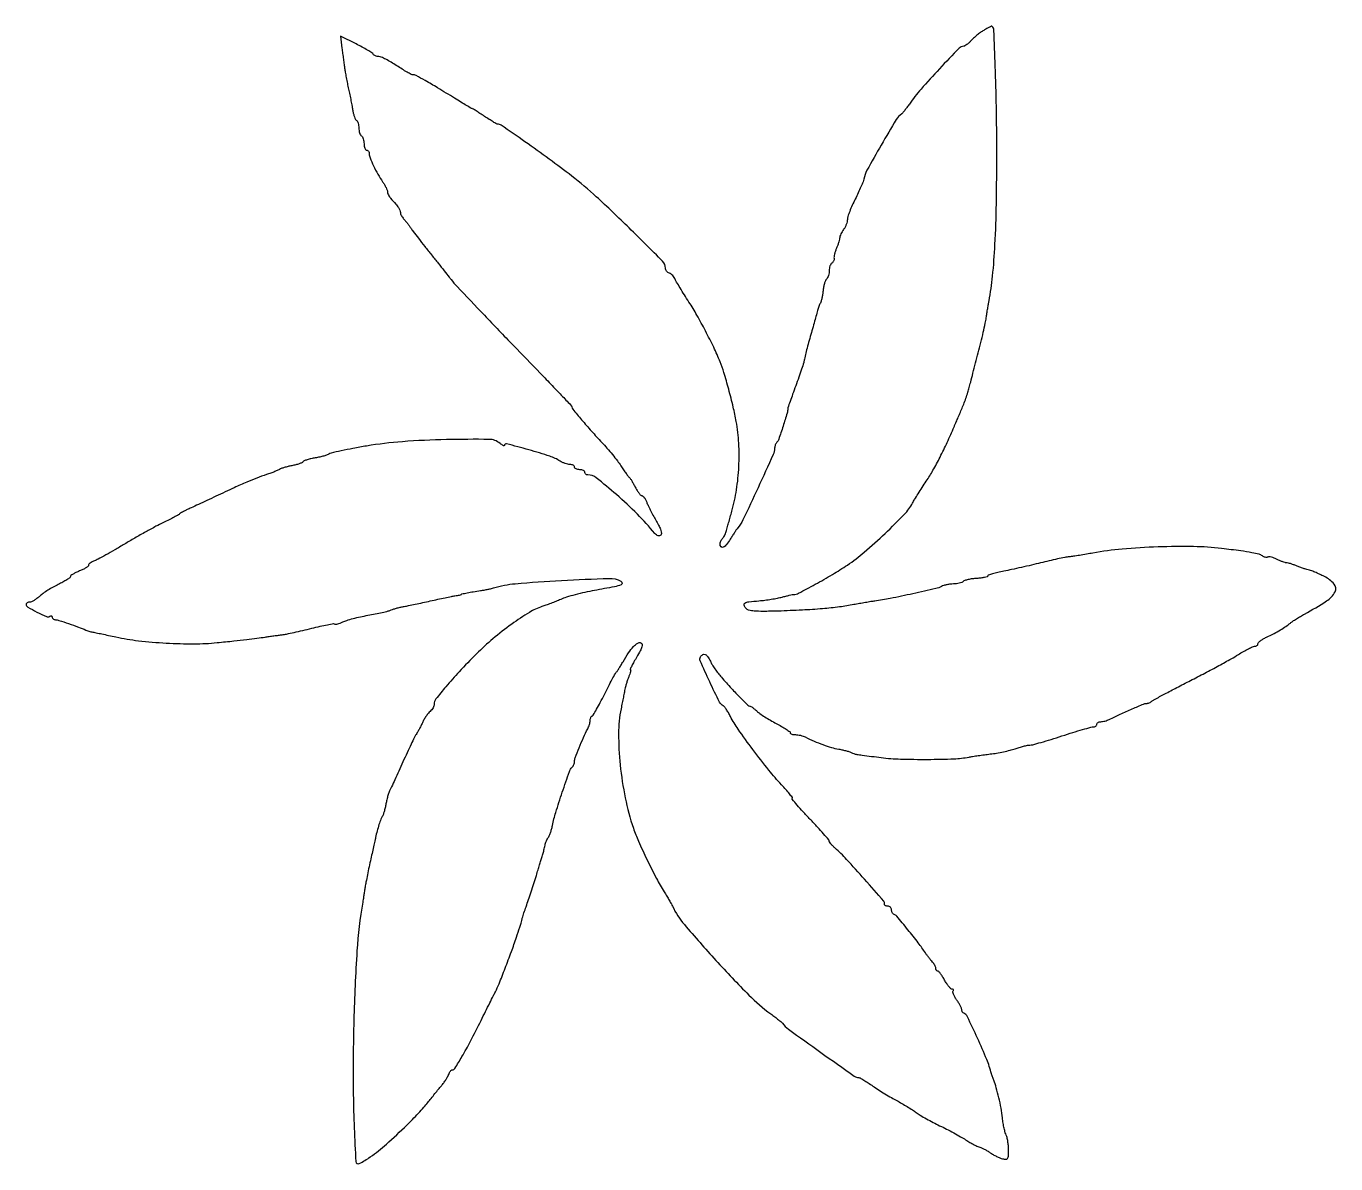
# Model space of a CAD drawing. Extents: x 0 to 504, y 1 to 439.
import ezdxf

# ---------------------------------------------------------------- set-up
doc = ezdxf.new("R2010")
doc.units = 0

msp = doc.modelspace()

# ---------------------------------------------------------------- linework, layer by layer
msp.add_lwpolyline([(368.453689, 437.106156, 0.019604), (367.183649, 436.253245, 0.013407), (365.808056, 435.191364, 0.013531), (364.535564, 434.094804, 0.026466), (363.595012, 433.143178, -0.022402), (362.797165, 432.322714, -0.026997), (361.975215, 431.629559, -0.027316), (361.235298, 431.132001, -0.135158), (360.755899, 431, 0.203667), (358.978707, 430.24476, 0.003368), (351.411655, 422.28931, 0.009203), (344.325187, 414.453754, 0.026827), (339.836089, 408.70761, -0.006885), (338.926501, 407.442426, -0.008589), (338.045732, 406.294042, -0.00717), (337.279027, 405.357069, -0.063301), (336.886409, 404.995512, 0.103464), (334.790914, 402.731666, 0.004105), (329.041072, 392.971892, 0.004765), (323.531869, 383.229432, 0.083236), (322.326141, 379.810393, -0.051987), (322.047088, 378.828229, -0.007245), (321.231885, 376.873967, -0.008224), (320.191695, 374.582539, -0.006894), (319.015491, 372.186688, 0.012016), (317.861004, 369.772882, 0.01404), (316.885801, 367.427277, 0.013048), (316.173019, 365.411274, 0.078599), (316, 364.317425, -0.059401), (315.894944, 363.43625, -0.031195), (315.568717, 362.380507, -0.030534), (315.093932, 361.326167, -0.040871), (314.531803, 360.44113, 0.025297), (313.967526, 359.610952, 0.024755), (313.485547, 358.722142, 0.025546), (313.142185, 357.901588, 0.079767), (313.031803, 357.3151, -0.053074), (312.946948, 356.680287, -0.012683), (312.668484, 355.651328, -0.012894), (312.286153, 354.479773, -0.012436), (311.839631, 353.3151, 0.018384), (311.409207, 352.151182, 0.019533), (311.075019, 350.981899, 0.019552), (310.867207, 349.957902, 0.079897), (310.866151, 349.325407, -0.084266), (310.861015, 348.828981, -0.064104), (310.696601, 348.309489, -0.063865), (310.405042, 347.846612, -0.082074), (310.02652, 347.51639, 0.121181), (309.632341, 347.114761, 0.048025), (309.30154, 346.410039, 0.04387), (309.075929, 345.545306, 0.041907), (309, 344.640983, -0.040725), (308.923818, 343.707219, -0.035711), (308.696613, 342.754902, -0.037406), (308.363684, 341.922252, -0.082751), (307.967194, 341.367194, 0.098283), (307.547772, 340.740046, 0.026363), (307.145059, 339.604525, 0.025652), (306.815573, 338.239251, 0.02401), (306.618761, 336.816942, -0.01538), (306.44589, 335.386276, -0.016282), (306.187797, 333.996111, -0.016095), (305.888862, 332.817102, -0.068374), (305.594873, 332.153507, 0.032693), (305.295655, 331.590107, 0.015443), (304.981041, 330.828986, 0.015231), (304.699626, 330.009064, 0.020774), (304.499812, 329.253759, -0.01189), (304.23626, 328.180783, -0.001405), (303.587197, 325.812042, -0.00168), (302.798039, 323.000195, -0.001376), (301.936206, 320, 0.003291), (301.08172, 316.98186, 0.003888), (300.314519, 314.115625, 0.003405), (299.70238, 311.687425, 0.024403), (299.47236, 310.5, -0.038879), (299.201673, 309.29102, -0.004583), (298.367674, 306.661664, -0.005464), (297.311553, 303.550373, -0.004451), (296.114803, 300.241836, 0.00188), (294.938224, 297.040618, 0.0029), (293.947312, 294.262831, 0.000938), (293.10855, 291.853283, 0.085292), (293.047901, 291.484348, -0.074779), (292.793748, 289.707104, -0.004939), (291.25528, 284.754712, -0.003874), (289.597784, 279.733327, -0.106861), (288.889287, 278.55, 0.055929), (288.548718, 278.09321, 0.037099), (288.261228, 277.505217, 0.037198), (288.064834, 276.884061, 0.058032), (288, 276.327335, -0.106647), (287.455921, 273.805514, -0.001869), (281.619904, 261.037307, -0.002668), (275.824538, 248.656422, -0.0681), (273.793003, 245.54968, 0.02699), (273.321698, 244.943841, 0.005959), (272.583424, 243.853656, 0.006179), (271.759645, 242.571227, 0.005913), (270.955402, 241.25, -0.03474), (269.535962, 239.194789, -0.110165), (268.241517, 238.153418, -0.32795), (267.398901, 238.303066, -0.19264), (267, 239.3, -0.064713), (267.074401, 239.872445, -0.039123), (267.300626, 240.518751, -0.038593), (267.63161, 241.136222, -0.054101), (268.023409, 241.623409, 0.053978), (268.449067, 242.152431, 0.025726), (268.882282, 242.912128, 0.025149), (269.257732, 243.76077, 0.032574), (269.510103, 244.573409, -0.006375), (269.783882, 245.651291, -0.001303), (270.297224, 247.549689, -0.001372), (270.905694, 249.75304, -0.001288), (271.539092, 252, 0.031372), (273.331944, 260.225221, 0.025561), (274.239021, 269.195376, 0.025602), (274.2253, 278.192978, 0.031846), (273.254066, 286.5, 0.013619), (272.073093, 292.115185, 0.007394), (270.332693, 298.950467, 0.007034), (268.484927, 305.420632, 0.02472), (267.034217, 309.5, 0.013364), (264.544346, 315.108168, 0.008964), (261.414221, 321.386657, 0.009007), (258.09906, 327.477778, 0.014737), (255.048091, 332.5, -0.003864), (253.256197, 335.310092, -0.004735), (251.627205, 337.964324, -0.00397), (250.297928, 340.217261, -0.033609), (249.77801, 341.272166, 0.053318), (249.386502, 341.993505, 0.039838), (248.814793, 342.69555, 0.040694), (248.160949, 343.276449, 0.069773), (247.524025, 343.629155, -0.068959), (246.941373, 343.950573, -0.062996), (246.447682, 344.427027, -0.066743), (246.113434, 344.979551, -0.103053), (246, 345.524076, 0.198092), (244.885928, 348.225737, 0.002725), (232.014293, 361.038481, 0.008211), (219.389888, 373.06708, 0.02235), (209.949867, 381.020272, 0.006043), (201.296042, 387.508517, 0.005026), (191.942719, 394.202981, 0.001309), (182.800751, 400.572586, 0.152649), (181.433385, 401, -0.12849), (181.01579, 401.109115, -0.005388), (179.673264, 401.88125, -0.008997), (178.094714, 402.8506, -0.006244), (176.344893, 404, 0.003404), (174.615947, 405.149795, 0.005239), (173.102846, 406.11875, 0.001932), (171.792892, 406.931365, 0.138724), (171.550273, 407, -0.133235), (171.299402, 407.068058, -0.000994), (169.438034, 408.163191, -0.003631), (167.309822, 409.441961, -0.00231), (164.850405, 410.959799, 0.003079), (158.308412, 414.98332, 0.008116), (153.558146, 417.760256, 0.006446), (150.010992, 419.697547, 0.122353), (148.793515, 420, -0.121106), (148.193961, 420.147381, -0.007487), (146.570407, 421.028125, -0.010751), (144.655367, 422.159264, -0.007741), (142.565962, 423.5, 0.01275), (140.430701, 424.840159, 0.015811), (138.375603, 425.971875, 0.01418), (136.613239, 426.808879, 0.104133), (135.705512, 427, -0.0529), (135.055656, 427.068948, -0.048716), (134.415563, 427.273112, -0.052053), (133.878732, 427.573483, -0.101113), (133.543421, 427.929744, 0.112431), (133.051984, 428.429009, 0.007812), (131.364025, 429.472642, 0.010786), (129.285671, 430.653146, 0.007894), (126.931106, 431.876563), (120.893404, 434.893638), (121.51136, 430.196819, 0.000173), (121.777572, 428.178868, 0.000137), (122.066595, 425.998441, 0.000139), (122.335781, 423.976244, 0.000347), (122.533753, 422.5, 0.0096), (122.764458, 421.005918, 0.003561), (123.144368, 418.9125, 0.003527), (123.591287, 416.634172, 0.00425), (124.04451, 414.5, -0.003015), (124.507288, 412.347007, -0.002379), (124.983026, 410.01134, -0.002405), (125.404108, 407.837886, -0.00596), (125.685903, 406.240732, 0.021995), (125.956016, 404.952621, 0.026809), (126.325093, 403.777385, 0.026997), (126.732844, 402.844027, 0.138721), (127.110488, 402.431715, -0.138556), (127.452955, 402.058052, -0.043007), (127.738706, 401.343752, -0.039279), (127.934417, 400.452098, -0.034401), (128, 399.5, 0.038534), (128.073871, 398.542916, 0.041947), (128.29375, 397.636189, 0.04604), (128.615613, 396.903211, 0.128561), (129, 396.5, -0.130646), (129.384508, 396.093337, -0.045439), (129.70625, 395.346475, -0.041396), (129.926158, 394.42066, -0.037634), (130, 393.440983, 0.039081), (130.07317, 392.50628, 0.058208), (130.29375, 391.717039, 0.076538), (130.617207, 391.179376, 0.222681), (131, 391, -0.133622), (131.381344, 390.896236, -0.100491), (131.70625, 390.604506, -0.087428), (131.924869, 390.16812, -0.072631), (132, 389.653638, 0.095786), (132.321297, 387.991866, 0.015826), (133.639465, 384.988876, 0.017997), (135.338711, 381.735015, 0.022348), (137.158063, 378.84563, -0.018696), (137.863141, 377.743793, -0.020682), (138.458931, 376.628157, -0.020575), (138.885527, 375.641255, -0.091973), (139, 375.024201, 0.079722), (139.08762, 374.478155, 0.033981), (139.367188, 373.790518, 0.03253), (139.771617, 373.08273, 0.036735), (140.25, 372.463275, -0.006344), (142.179276, 370.256245, -0.026658), (143.247856, 368.857456, -0.04574), (143.818053, 367.832403, -0.104432), (144, 366.970778, 0.083824), (144.087696, 366.45136, 0.035596), (144.367187, 365.800623, 0.033946), (144.771641, 365.133034, 0.037745), (145.25, 364.551101, -0.017878), (145.834376, 363.895109, -0.007549), (146.573438, 362.975308, -0.007458), (147.334233, 361.967978, -0.009659), (148, 361.020717, 0.013674), (148.935959, 359.711493, 0.001897), (150.96201, 357.056246, 0.002171), (153.387213, 353.930945, 0.001839), (155.977054, 350.648188, -0.000016), (158.532488, 347.433216, -0.000022), (160.851964, 344.514649, -0.000015), (162.797467, 342.066278, -0.000224), (163.477054, 341.210192, 0.021885), (165.787872, 338.544892, 0.000607), (176.308967, 327.458858, 0.001398), (187.460048, 315.802988, 0.001814), (197.75, 305.184641, -0.001732), (202.446422, 300.339927, -0.002807), (206.401563, 296.185078, -0.000454), (209.873836, 292.489504, -0.190596), (210, 292.170554, 0.174007), (210.294609, 291.349642, 0.002432), (213.718086, 287.235241, 0.007069), (217.519587, 282.839178, 0.006825), (221.487891, 278.5, -0.00995), (223.480986, 276.293096, -0.007512), (225.584494, 273.79375, -0.007602), (227.490486, 271.384916, -0.017403), (228.834373, 269.5, 0.004644), (229.893385, 267.931477, 0.006194), (230.885826, 266.528125, 0.004461), (231.74019, 265.37304, 0.061635), (232.101108, 265, -0.077775), (232.428632, 264.638959, -0.008565), (233.028017, 263.692188, -0.01029), (233.703149, 262.531109, -0.008152), (234.386148, 261.25, 0.01992), (235.08788, 260.005219, 0.027643), (235.819674, 258.954687, 0.026881), (236.492019, 258.184163, 0.202603), (236.927855, 258, -0.203376), (237.334125, 257.827619, -0.03823), (237.860513, 257.192188, -0.035391), (238.399088, 256.303089, -0.025893), (238.872038, 255.25, 0.018963), (239.458504, 253.894203, 0.00691), (240.387615, 252.01892, 0.00684), (241.461328, 249.993748, 0.008118), (242.532142, 248.112279, -0.018917), (243.564966, 246.202792, -0.039629), (244.188952, 244.634963, -0.053023), (244.421969, 243.446513, -0.221799), (244.179259, 242.779259, -0.138148), (243.689197, 242.504598, -0.134574), (243.122439, 242.52232, -0.097873), (242.502974, 242.855864, -0.048068), (241.866979, 243.491491, 0.023554), (235.178694, 250.864744, 0.017389), (227.132274, 258.393866, 0.011611), (219.382534, 264.844952, 0.169337), (216.069825, 266, -0.092354), (215.661427, 266.076083, -0.096121), (215.314261, 266.29375, -0.09935), (215.081925, 266.618457, -0.106151), (215, 267, 0.191087), (214.848523, 267.381882, 0.088204), (214.4125, 267.70625, 0.068025), (213.765418, 267.926307, 0.048028), (213, 268, -0.048028), (212.234582, 268.073693, -0.068025), (211.5875, 268.29375, -0.088204), (211.151477, 268.618118, -0.191087), (211, 269, 0.172913), (210.863978, 269.381565, 0.093637), (210.477861, 269.70625, 0.073999), (209.902499, 269.92593, 0.054303), (209.222506, 270, -0.055216), (208.400297, 270.091075, -0.027277), (207.387728, 270.376966, -0.026683), (206.357966, 270.791936, -0.035106), (205.472506, 271.283287, 0.065407), (201.534596, 273.166897, 0.010704), (193.427962, 275.622481, 0.004678), (184.83941, 277.93818, 0.490726), (184, 277.288868, -0.476097), (183.875794, 277.187992, -0.0658), (183.514272, 277.315057, -0.037824), (182.981478, 277.638067, -0.018039), (182.346456, 278.127555, 0.172882), (178.148252, 279.661876, 0.007007), (161.73667, 279.563361, 0.013252), (144.793297, 278.774593, 0.023914), (131, 277.099626, 0.004139), (125.754484, 276.161677, 0.006122), (121.171875, 275.244835, 0.00301), (117.307658, 274.398044, 0.111773), (116.5, 274.013495, -0.083607), (115.86529, 273.666617, -0.014248), (114.546852, 273.251771, -0.015199), (112.953687, 272.851829, -0.013026), (111.25524, 272.526052, 0.015276), (109.593474, 272.199554, 0.020487), (108.112209, 271.796733, 0.018111), (106.933069, 271.376032, 0.160943), (106.516286, 271.026351, -0.150347), (106.115246, 270.675487, -0.020224), (105.062453, 270.255154, -0.021861), (103.737431, 269.851499, -0.016814), (102.261045, 269.523877, 0.012014), (100.747813, 269.203285, 0.01353), (99.311057, 268.821295, 0.012847), (98.110962, 268.433415, 0.068538), (97.5, 268.119087, -0.048825), (96.88318, 267.770446, -0.007993), (95.61875, 267.234514, -0.008733), (94.104748, 266.651728, -0.007603), (92.5, 266.093479, 0.010902), (88.705058, 264.745181, 0.010044), (84.86635, 263.19738, 0.007126), (80.074653, 261.071267, 0.002269), (73, 257.771732, -0.000447), (69.56241, 256.153205, -0.000507), (66.2625, 254.607185, -0.00046), (63.455464, 253.298694, -0.002808), (62, 252.63178, 0.009805), (61.006176, 252.159458, 0.011635), (60.0875, 251.673527, 0.010511), (59.334147, 251.231288, 0.070107), (59, 250.954473, -0.08253), (58.598488, 250.638245, -0.003339), (56.966069, 249.755406, -0.005771), (55.006611, 248.741394, -0.004048), (52.778107, 247.643081, 0.010407), (49.948285, 246.203398, 0.003849), (46.02076, 244.062182, 0.003812), (41.768977, 241.658955, 0.004584), (37.809369, 239.332288, -0.003654), (34.101657, 237.144351, -0.004495), (30.608663, 235.15915, -0.003744), (27.648448, 233.540688, -0.032393), (26.281262, 232.916836, 0.030006), (25.407856, 232.523319, 0.039682), (24.670121, 232.058088, 0.044459), (24.150011, 231.59187, 0.19002), (24, 231.211397, -0.228631), (23.805454, 230.808178, -0.027064), (22.971875, 230.216081, -0.027999), (21.840766, 229.587077, -0.019406), (20.5, 229, 0.018715), (19.159183, 228.415106, 0.027158), (18.028125, 227.792694, 0.025792), (17.191139, 227.209026, 0.231582), (17, 226.818477, -0.238415), (16.788774, 226.400678, -0.015552), (15.638005, 225.60745, -0.01991), (14.14003, 224.724536, -0.013344), (12.36342, 223.830796, 0.017236), (10.404374, 222.826097, 0.01354), (8.351686, 221.608393, 0.013753), (6.503375, 220.370834, 0.032487), (5.217397, 219.325673, -0.024473), (4.157271, 218.435507, -0.026923), (3.047373, 217.683166, -0.027732), (2.03899, 217.149937, -0.108161), (1.353977, 217, 0.058237), (0.836133, 216.93948, 0.077372), (0.397731, 216.760747, 0.096097), (0.103998, 216.496205, 0.162927), (0, 216.185523, 0.266307), (0.61771, 215.108004, 0.014784), (4.149569, 213.177795, 0.015192), (7.786715, 211.464542, 0.24562), (9.095032, 211.558733, -0.075417), (9.441135, 211.706299, -0.152444), (9.734166, 211.691611, -0.187097), (9.928077, 211.520658, -0.120153), (10, 211.225684, 0.134868), (10.095512, 210.87803, 0.091983), (10.367188, 210.568078, 0.080034), (10.772238, 210.342607, 0.06855), (11.25, 210.240115, -0.058449), (12.622252, 209.974494, -0.00418), (16.318357, 208.764691, -0.006515), (20.101493, 207.436162, -0.013645), (23, 206.285057, 0.018013), (23.683241, 206.020601, 0.011267), (24.5, 205.758299, 0.011305), (25.317354, 205.535954, 0.020149), (26, 205.395655, -0.01001), (26.936119, 205.22296, -0.001049), (29.118825, 204.770163, -0.0013), (31.71648, 204.218544, -0.001041), (34.510894, 203.611454, 0.025521), (43.215843, 202.16215, 0.014488), (53.860955, 201.255415, 0.014478), (64.57443, 200.965597, 0.024808), (73.5, 201.425808, 0.001163), (79.897842, 202.090016, 0.002454), (84.856756, 202.641126, 0.003124), (88.80472, 203.124532, 0.005801), (92, 203.573799, -0.00234), (93.558485, 203.803942, -0.001541), (95.353125, 204.054739, -0.001551), (97.100465, 204.287919, -0.002998), (98.5, 204.461742, 0.020443), (100.168189, 204.728307, 0.004234), (103.076206, 205.341453, 0.004443), (106.442953, 206.112578, 0.004176), (109.865808, 206.958905, -0.006733), (113.109244, 207.743295, -0.010504), (115.924259, 208.322167, -0.004976), (118.297705, 208.73411, -0.241354), (118.742592, 208.590741, 0.23152), (119.095151, 208.469834, 0.032396), (119.874039, 208.619159, 0.031542), (120.834728, 208.93459, 0.021876), (121.876784, 209.405023, -0.041915), (123.335018, 209.994268, -0.010708), (125.78568, 210.695845, -0.010834), (128.627677, 211.37851, -0.010795), (131.5, 211.938313, 0.006457), (134.326619, 212.463797, 0.00725), (137.03125, 213.043725, 0.006719), (139.316957, 213.601039, 0.038255), (140.5, 214.005031, -0.024214), (141.47781, 214.369874, -0.01086), (142.79375, 214.75825, -0.010722), (144.205056, 215.109343, -0.014337), (145.5, 215.363367, 0.008315), (147.104254, 215.658051, 0.00216), (149.675, 216.186163, 0.002196), (152.6, 216.813651, 0.00224), (155.5, 217.462737, -0.002461), (158.363287, 218.102275, -0.002607), (161.178125, 218.701102, -0.002485), (163.607729, 219.192163, -0.011923), (165, 219.432035, 0.006445), (165.958493, 219.586379, 0.010551), (166.765625, 219.744663, 0.004435), (167.4367, 219.897281, 0.347647), (167.5, 219.977318, -0.353418), (167.662371, 220.178341, -0.003243), (169.673142, 220.597357, -0.009038), (172.053526, 221.032691, -0.005594), (174.864206, 221.462145, 0.00739), (176.27305, 221.682588, 0.006666), (177.72417, 221.951633, 0.006693), (179.018173, 222.227497, 0.020979), (179.876051, 222.46066, -0.055814), (188.211971, 224.114185, -0.007637), (205.935594, 225.33967, -0.004481), (224.367624, 226.165945, -0.137715), (228.792769, 225.093005, -0.23912), (229.322405, 224.301617, -0.350985), (228.902099, 223.623318, -0.03811), (226.356547, 222.933131, -0.002378), (218.685514, 221.506868, 0.010312), (215.003865, 220.761725, 0.009333), (211.230788, 219.842446, 0.009392), (207.883424, 218.892809, 0.029252), (205.685514, 218.08127, -0.006222), (203.862315, 217.310973, -0.00471), (201.843312, 216.509508, -0.004763), (199.933187, 215.792849, -0.011031), (198.483208, 215.300486, 0.062054), (193.645461, 213.086269, 0.018028), (186.814485, 208.520099, 0.018224), (179.607011, 202.90632, 0.021617), (173.242855, 197.078896, 0.007776), (166.607335, 190.244244, 0.014279), (161.454391, 184.445613, 0.011559), (157.681054, 179.729841, 0.164386), (157, 177.714315, -0.084843), (156.887798, 177.057843, -0.043759), (156.542404, 176.296762, -0.041835), (156.03828, 175.555298, -0.049375), (155.442225, 174.952051, 0.050511), (154.745354, 174.243568, 0.019499), (153.924298, 173.134349, 0.01907), (153.121107, 171.85346, 0.022336), (152.462329, 170.579606, -0.007694), (151.842826, 169.29056, -0.006761), (151.157412, 167.964009, -0.006809), (150.506375, 166.783682, -0.020236), (150.01708, 166, 0.034676), (149.427847, 164.99267, 0.002949), (148.112126, 162.296875, 0.003895), (146.585099, 159.056337, 0.003006), (144.968863, 155.5, -0.001499), (143.361382, 151.934442, -0.001927), (141.860747, 148.66585, -0.001474), (140.584346, 145.934814, -0.016697), (140.040295, 144.873108, 0.043058), (139.645802, 143.991791, 0.012833), (139.196941, 142.58639, 0.012769), (138.771896, 140.975259, 0.013476), (138.438018, 139.373108, -0.012532), (138.116794, 137.81697, -0.014227), (137.729548, 136.343975, -0.013493), (137.333082, 135.116929, -0.07318), (137.007497, 134.5, 0.070435), (136.471315, 133.49733, 0.011484), (135.760342, 131.404315, 0.012673), (135.048895, 128.922219, 0.011878), (134.447257, 126.353253, -0.003488), (134.283385, 125.59656, -0.000243), (133.80711, 123.474024, -0.000345), (133.236212, 120.943745, -0.00026), (132.605026, 118.161949, 0.003392), (131.949271, 115.185601, 0.002975), (131.30389, 112.067926, 0.002991), (130.754798, 109.246187, 0.008953), (130.425595, 107.308696, -0.000932), (130.179333, 105.703849, -0.000822), (129.916675, 104.031304, -0.000825), (129.674909, 102.524196, -0.002503), (129.503609, 101.5, 0.026479), (127.2916, 82.805833, 0.00964), (126.076529, 56.150189, 0.009675), (125.878107, 27.490236, 0.013165), (126.879826, 1.656195, 0.53587), (128.189815, 0.902923, 0.04003), (132.418981, 3.449678, 0.026222), (138.588158, 8.382349, 0.010559), (146.5, 15.723869, 0.007706), (148.633923, 17.854191, 0.005829), (150.9125, 20.255522, 0.005895), (152.999853, 22.561266, 0.0136), (154.5, 24.354138, -0.001851), (155.813511, 26.00108, -0.00136), (157.281458, 27.817604, -0.001374), (158.67998, 29.528993, -0.003059), (159.756026, 30.82219, 0.017497), (160.660878, 31.97582, 0.015865), (161.514244, 33.227456, 0.016115), (162.206103, 34.396305, 0.047991), (162.573413, 35.25, -0.041714), (162.851648, 35.919654, -0.05122), (163.222272, 36.485937, -0.059778), (163.624333, 36.875422, -0.163971), (163.993997, 37, 0.259913), (164.993434, 37.557173, 0.006885), (167.692575, 42.061237, 0.01144), (170.977234, 48.027856, 0.005148), (175.027383, 56, -0.000474), (176.734526, 59.439506, -0.000533), (178.383569, 62.745224, -0.000488), (179.79312, 65.556473, -0.00287), (180.542478, 67.026296, 0.023268), (181.954895, 70.100377, 0.004023), (184.307531, 76.057615, 0.004692), (186.720815, 82.494602, 0.00767), (188.630989, 88, 0.000407), (189.899191, 91.855121, 0.004001), (190.419376, 93.48465, 0.008909), (190.692333, 94.422645, 0.037172), (190.803999, 95, -0.050015), (190.88451, 95.365722, -0.000777), (191.557648, 97.409375, -0.002062), (192.353828, 99.781175, -0.001363), (193.287272, 102.5, 0.003226), (194.308042, 105.509649, 0.002579), (195.370371, 108.765625, 0.002606), (196.322336, 111.789324, 0.006597), (196.973865, 114, -0.002071), (197.496049, 115.832822, -0.002222), (198.021491, 117.61875, -0.002102), (198.4861, 119.148918, -0.010507), (198.768143, 120, 0.013887), (198.998629, 120.711582, 0.006928), (199.252685, 121.62382, 0.006872), (199.489855, 122.5764, 0.010053), (199.670133, 123.421516, -0.028152), (199.875001, 124.236238, -0.021924), (200.185195, 125.095391, -0.022395), (200.546356, 125.872391, -0.049012), (200.904428, 126.421516, 0.068898), (201.284793, 127.058656, 0.016501), (201.728722, 128.21132, 0.016644), (202.154419, 129.580975, 0.015793), (202.496378, 131, -0.023494), (203.798823, 136.06127, -0.00661), (206.303272, 143.824328, -0.002997), (209.05276, 151.818001, -0.110071), (210.068078, 153.45, 0.057856), (210.424955, 153.909632, 0.038433), (210.726248, 154.506014, 0.038506), (210.931962, 155.139485, 0.059325), (211, 155.710898, -0.090411), (211.257463, 157.123106, -0.006189), (212.746184, 160.927025, -0.009713), (214.453848, 164.912101, -0.015546), (216.081714, 168.236431, 0.028942), (216.433338, 169.00601, 0.022121), (216.730253, 169.882917, 0.022568), (216.935339, 170.731568, 0.048033), (217, 171.403098, -0.048516), (217.055615, 171.974914, -0.052095), (217.220313, 172.511118, -0.058276), (217.462523, 172.9356, -0.130134), (217.75, 173.166667, 0.15584), (218.170851, 173.541341, 0.004029), (219.454688, 175.752083, 0.008164), (220.912818, 178.410165, 0.005441), (222.5, 181.5, -0.002746), (224.072276, 184.60184, -0.00409), (225.484992, 187.296875, -0.00182), (226.716112, 189.579459, -0.082649), (227.044654, 190, 0.059738), (227.354073, 190.360874, 0.004842), (228.0389, 191.406674, 0.006464), (228.829956, 192.676434, 0.004923), (229.664489, 194.086548, -0.017345), (231.830409, 197.547217, -0.041955), (233.720812, 199.895608, -0.061673), (235.326654, 201.210142, -0.236569), (236.574449, 201.333058, -0.277492), (236.985654, 200.806523, -0.10354), (236.903072, 199.833634, -0.04824), (236.273043, 198.28965, -0.01223), (234.953344, 195.920872, 0.006362), (233.872495, 194.033257, 0.011252), (233.036178, 192.445506, 0.005842), (232.407888, 191.146886, 0.549464), (232.501196, 191, -0.455733), (232.621986, 190.861044, -0.022815), (232.496629, 190.192187, -0.023803), (232.242936, 189.3049, -0.013275), (231.854714, 188.25, 0.01142), (231.40831, 187.050754, 0.008731), (230.973247, 185.720313, 0.008842), (230.60949, 184.459586, 0.020535), (230.392736, 183.5, -0.002894), (230.18283, 182.389886, -0.000625), (229.806161, 180.471875, -0.000652), (229.36439, 178.252347, -0.000623), (228.910114, 176, 0.050273), (227.953098, 166.443007, 0.025465), (228.577222, 154.352352, 0.024722), (230.525949, 141.624488, 0.030254), (233.641374, 130, 0.024251), (235.572946, 125.032271, 0.007662), (238.925805, 117.810367, 0.007845), (242.551409, 110.595572, 0.019806), (245.475447, 105.5, -0.003792), (246.488553, 103.858592, -0.004027), (247.456302, 102.234375, -0.00384), (248.267272, 100.823261, -0.018462), (248.692747, 100, 0.066493), (253.275847, 92.894865, 0.008342), (265.411169, 79.124188, 0.009839), (278.086565, 65.753697, 0.040951), (286.5, 58.514147, -0.00463), (288.068508, 57.351322, -0.00615), (289.471875, 56.263268, -0.004473), (290.625313, 55.329091, -0.060066), (291, 54.935747, 0.075929), (293.373716, 52.596407, 0.001891), (305.76276, 43.700105, 0.001041), (318.670362, 34.545663, 0.154925), (320.389153, 34, -0.12892), (320.868324, 33.874363, -0.006351), (322.293993, 33.047535, -0.009928), (323.972243, 31.999773, -0.006979), (325.819825, 30.757567, 0.008634), (327.938798, 29.343057, 0.005518), (330.447074, 27.769428, 0.005544), (332.940154, 26.281157, 0.010292), (335, 25.138383, -0.009079), (336.942293, 24.066981, -0.00665), (339.059375, 22.810738, -0.006723), (341.033037, 21.567057, -0.014774), (342.5, 20.552047, 0.02254), (344.059504, 19.508434, 0.007964), (346.38125, 18.151979, 0.007887), (348.982882, 16.740657, 0.009184), (351.5, 15.484426, -0.007493), (354.089797, 14.202841, -0.005566), (356.9125, 12.713001, -0.005627), (359.544993, 11.247295, -0.01265), (361.5, 10.063196, 0.009756), (363.136262, 9.059167, 0.011042), (364.745003, 8.161896, 0.010325), (366.140854, 7.459795, 0.058046), (366.929796, 7.190068, -0.052034), (367.64987, 6.953488, -0.015407), (368.694587, 6.445964, -0.015281), (369.840866, 5.799362, -0.015913), (370.929796, 5.092171, 0.022216), (372.078413, 4.366632, 0.016483), (373.40594, 3.665367, 0.016733), (374.705253, 3.085807, 0.035716), (375.75, 2.745723, 0.055124), (377.015744, 2.576173, 0.258289), (377.643538, 2.905012, 0.133765), (377.940248, 3.810027, 0.012715), (378, 6.159361, 0.01963), (377.935422, 7.803635, 0.018881), (377.74204, 9.459423, 0.019198), (377.46065, 10.903762, 0.062534), (377.121839, 11.815741, -0.054222), (376.745984, 12.778274, -0.012483), (376.332857, 14.473999, -0.012755), (375.95357, 16.46226, -0.012145), (375.669108, 18.5, 0.0164), (375.11998, 22.203294, 0.012166), (374.280464, 26.254484, 0.012351), (373.292754, 30.069059, 0.025115), (372.294441, 33, -0.006767), (372.047024, 33.647533, -0.005375), (371.796883, 34.353125, -0.005437), (371.579109, 35.012341, -0.013546), (371.438297, 35.5, 0.033805), (369.601554, 41.013041, 0.010091), (366.070851, 49.150651, 0.004524), (362.18071, 57.444101, 0.17808), (360.75, 58.833333, -0.098587), (360.463103, 59.035892, -0.062837), (360.220312, 59.366112, -0.059738), (360.055908, 59.767048, -0.067554), (360, 60.178963, 0.102655), (359.884733, 60.734473, 0.01785), (359.421179, 61.706776, 0.018735), (358.783929, 62.824821, 0.015818), (358.029545, 63.958508, -0.024609), (357.32101, 65.064973, -0.036784), (356.825066, 66.100032, -0.041021), (356.572064, 66.943871, -0.25393), (356.696212, 67.362878, 0.093833), (356.861887, 67.605941, 0.239352), (356.849727, 67.812846, 0.196397), (356.665392, 67.954254, 0.066727), (356.324137, 68, -0.194254), (355.822356, 68.202591, -0.028113), (355.057711, 69.028125, -0.028417), (354.225631, 70.159575, -0.020823), (353.430067, 71.5, 0.015966), (352.651783, 72.840804, 0.022892), (351.871924, 73.971875, 0.020012), (351.171469, 74.821552, 0.213495), (350.772596, 75, -0.137512), (350.477975, 75.082589, -0.100193), (350.22695, 75.314732, -0.0861), (350.057952, 75.661953, -0.070413), (350, 76.071429, 0.0861), (349.912756, 76.574318, 0.035139), (349.632812, 77.211775, 0.033456), (349.228356, 77.870076, 0.036429), (348.75, 78.448899, -0.019104), (348.165748, 79.107998, -0.007961), (347.426562, 80.038811, -0.007862), (346.665787, 81.061669, -0.010086), (346, 82.02735, 0.01811), (343.289112, 85.827383, 0.006912), (339.252763, 90.925373, 0.002594), (334.993897, 96.099183, 0.134896), (333.940647, 96.833333, -0.117156), (333.580831, 97.065902, -0.067737), (333.276315, 97.484896, -0.06179), (333.07014, 98.016806, -0.061668), (333, 98.583333, 0.105033), (332.885184, 99.123872, 0.099164), (332.559375, 99.583854, 0.096425), (332.07259, 99.892158, 0.09335), (331.5, 100, -0.057478), (330.944306, 100.064092, -0.094939), (330.514063, 100.255695, -0.132822), (330.275626, 100.539688, -0.18042), (330.25, 100.870452, 0.255032), (330.015047, 101.922427, 0.001264), (322.588751, 110.360915, 0.00564), (315.667547, 118.009889, 0.023715), (311.25, 122.350417, -0.016198), (310.388346, 123.171967, -0.021333), (309.660937, 123.978005, -0.019403), (309.122195, 124.682724, -0.154692), (309, 125.068233, 0.179367), (308.827697, 125.53309, 0.00256), (306.85117, 127.80934, 0.006712), (304.488589, 130.430392, 0.004329), (301.684833, 133.406064, -0.005408), (298.910958, 136.362783, -0.008983), (296.645197, 138.921642, -0.003208), (294.785446, 141.128084, -0.387669), (294.800988, 141.467654, 0.371083), (294.82557, 141.795974, 0.007793), (293.7591, 143.194443, 0.014168), (292.37492, 144.853104, 0.008577), (290.648451, 146.740398, -0.02042), (285.774112, 152.328933, -0.008491), (279.638238, 160.244272, -0.007785), (273.937531, 168.114483, -0.034905), (271.006302, 172.987647, 0.012746), (270.197126, 174.478621, 0.016817), (269.3806, 175.791609, 0.014279), (268.642792, 176.82828, 0.134927), (268.21427, 177.157755, -0.183714), (266.781464, 178.494176, -0.005004), (263.016799, 186.351583, -0.00417), (259.349711, 194.380091, -0.248348), (259.452867, 195.923737, -0.12215), (260.341253, 196.792317, -0.240613), (261.301788, 196.848842, -0.143413), (262.296483, 196.013817, -0.042173), (263.267546, 194.25, 0.0324), (263.946342, 192.95799, 0.013653), (265.014862, 191.312134, 0.013441), (266.256246, 189.609582, 0.017066), (267.496108, 188.110455, 0.00514), (271.394593, 183.80152, 0.008301), (274.810143, 180.224509, 0.003675), (277.746023, 177.293707, 0.196778), (278.463413, 177, -0.140999), (278.814719, 176.898923, -0.015652), (279.514864, 176.428507, -0.018074), (280.326838, 175.799565, -0.013708), (281.171884, 175.054493, 0.035283), (282.32821, 174.120398, 0.010427), (284.223434, 172.856659, 0.010409), (286.419572, 171.520971, 0.011033), (288.627694, 170.304493, -0.010242), (290.684834, 169.175431, -0.015569), (292.419227, 168.103507, -0.010172), (293.789156, 167.156083, -0.240012), (293.997624, 166.75, 0.237251), (294.143358, 166.462432, 0.070035), (294.590788, 166.220313, 0.053676), (295.242199, 166.054731, 0.035432), (296.013569, 166, -0.035352), (296.910913, 165.936474, -0.022158), (297.945728, 165.742112, -0.022211), (298.952765, 165.458647, -0.037344), (299.763569, 165.122084, 0.014395), (303.171622, 163.520474, 0.015381), (306.592485, 162.155047, 0.016384), (309.823581, 161.097741, 0.026201), (312.649281, 160.432869, -0.009375), (314.196869, 160.123263, -0.010743), (315.662601, 159.768168, -0.009942), (316.889506, 159.416623, -0.058692), (317.5, 159.146781, 0.052538), (318.463428, 158.706734, 0.038625), (319.602785, 158.420338, 0.01055), (321.678731, 158.110933, 0.000454), (329, 157.183935, 0.023895), (336.406845, 156.610546, 0.008926), (346.837183, 156.489261, 0.008147), (357.02332, 156.718664, 0.038785), (362.80486, 157.394345, -0.010106), (364.206144, 157.640169, -0.003129), (366.323928, 157.954161, -0.003127), (368.696631, 158.275662, -0.003436), (371, 158.557032, 0.013875), (373.398081, 158.900919, 0.009927), (376.059375, 159.412823, 0.010035), (378.577332, 160.00226, 0.021119), (380.5, 160.580727, -0.011448), (382.155558, 161.113949, -0.011692), (383.822219, 161.566807, -0.011519), (385.286049, 161.892443, -0.046848), (386.192661, 161.985447, 0.063192), (387.305834, 162.136434, 0.00391), (390.52669, 163.02385, 0.005747), (394.353896, 164.158291, 0.004225), (398.569875, 165.5, -0.00353), (402.762979, 166.840857, -0.004981), (406.519096, 167.971875, -0.002962), (409.692629, 168.87274, -0.067771), (410.627214, 169, 0.071166), (411.151838, 169.075051, 0.08656), (411.596744, 169.29375, 0.100307), (411.894185, 169.61866, 0.136169), (412, 170, -0.149454), (412.116595, 170.381359, -0.098698), (412.444611, 170.70625, -0.081991), (412.934903, 170.925341, -0.064244), (413.513569, 171, 0.043437), (414.217585, 171.061277, 0.02162), (415.092603, 171.254077, 0.021282), (415.988035, 171.533684, 0.029238), (416.763569, 171.864944, -0.007792), (421.025804, 173.905767, -0.00643), (425.630362, 175.951631, -0.002955), (429.964842, 177.780872, -0.098677), (431.06436, 178, 0.07103), (431.541065, 178.068064, 0.031568), (432.139562, 178.284337, 0.03045), (432.754856, 178.597469, 0.036009), (433.292206, 178.967955, -0.044864), (434.207472, 179.575409, -0.001447), (438.110836, 181.674388, -0.002776), (442.739865, 184.113408, -0.001924), (448, 186.82209, 0.003271), (453.531174, 189.68923, 0.003338), (458.987198, 192.609553, 0.00324), (463.693403, 195.208759, 0.01386), (466.445781, 196.854135, -0.011005), (468.435087, 198.058815, -0.014048), (470.321853, 199.075902, -0.011978), (471.929194, 199.837247, -0.104985), (472.695781, 200, 0.074037), (473.194119, 200.074198, 0.08823), (473.616886, 200.289808, 0.100623), (473.899503, 200.610348, 0.131256), (474, 200.98658, -0.197552), (474.195559, 201.462221, -0.032459), (474.954687, 202.135778, -0.031468), (476.005387, 202.851415, -0.023121), (477.25, 203.513333, 0.009055), (480.179806, 204.967308, 0.014005), (482.649915, 206.338549, 0.016134), (484.729943, 207.663139, 0.023357), (486.469191, 208.974431, -0.024511), (487.368849, 209.649471, -0.007788), (488.772098, 210.567081, -0.007753), (490.370072, 211.542509, -0.008558), (491.946219, 212.435389, 0.018478), (500.418663, 217.459524, 0.129282), (503.637129, 220.974066, 0.309444), (503.288327, 223.970534, 0.098196), (499.541506, 226.872169, 0.008593), (497.703176, 227.751134, 0.009042), (495.86644, 228.551033, 0.008746), (494.259236, 229.18396, 0.039622), (493.291506, 229.460625, -0.023126), (492.399339, 229.684164, -0.008199), (491.145005, 230.083399, -0.008118), (489.779931, 230.567473, -0.009465), (488.5, 231.072682, 0.011057), (487.301405, 231.54138, 0.014308), (486.181381, 231.915072, 0.012025), (485.238865, 232.175283, 0.111921), (484.819593, 232.184679, -0.125968), (484.409376, 232.205253, -0.014622), (483.531862, 232.505793, -0.016835), (482.493335, 232.936185, -0.013009), (481.391294, 233.472019, 0.026167), (480.275786, 233.978569, 0.033075), (479.196352, 234.321736, 0.034963), (478.286508, 234.479592, 0.165349), (477.777895, 234.362732, -0.124072), (477.357653, 234.229647, -0.066781), (476.812313, 234.269831, -0.060034), (476.231886, 234.466596, -0.057669), (475.706195, 234.797628, 0.106189), (474.398764, 235.454542, 0.018535), (471.689084, 236.05181, 0.012334), (467.405686, 236.722063, 0.002696), (460, 237.653819, 0.025844), (449.205612, 238.389948, 0.012943), (435.524669, 238.26037, 0.012942), (421.724213, 237.414183, 0.02336), (410.5, 235.902966, -0.003084), (407.973209, 235.457827, -0.002749), (405.342614, 235.02598, -0.002758), (402.973465, 234.663805, -0.008534), (401.368473, 234.455422, 0.019616), (399.667129, 234.196077, 0.004613), (396.845468, 233.624908, 0.004745), (393.610594, 232.906824, 0.004652), (390.368473, 232.122922, -0.003664), (386.899742, 231.276972, -0.002557), (382.975426, 230.371499, -0.00258), (379.203529, 229.541914, -0.005353), (376.25, 228.941277, 0.009752), (373.854109, 228.432055, 0.015666), (371.835938, 227.894625, 0.009527), (370.222461, 227.376649, 0.320632), (370, 227.065403, -0.329738), (369.795007, 226.788357, -0.020704), (368.751562, 226.51597, -0.024007), (367.379156, 226.286119, -0.014854), (365.75, 226.142005, 0.019149), (364.053243, 225.977214, 0.022721), (362.469375, 225.688107, 0.022323), (361.174527, 225.328886, 0.117611), (360.55, 224.946497, -0.101783), (359.994289, 224.581869, -0.032871), (359.052577, 224.278033, -0.031223), (357.933215, 224.069769, -0.030391), (356.786431, 224, 0.02881), (355.581945, 223.930541, 0.022557), (354.289272, 223.721514, 0.023062), (353.100908, 223.41613, 0.050566), (352.236431, 223.051962, -0.068673), (350.019702, 222.210961, -0.002498), (341.193877, 220.232836, -0.005016), (332.49953, 218.420944, -0.014939), (326.5, 217.418547, 0.006371), (325.005738, 217.19513, 0.002376), (322.9125, 216.844618, 0.002353), (320.634161, 216.440923, 0.002846), (318.5, 216.039842, -0.016515), (312.981988, 215.158218, -0.010202), (306.447399, 214.469525, -0.008537), (298.662975, 213.943063, -0.00493), (289.282317, 213.562062, -0.005507), (283.548215, 213.44897, -0.023727), (280.14036, 213.581053, -0.039392), (277.995868, 213.937981, -0.159944), (276.889816, 214.632763, -0.106002), (276.255306, 215.847065, -0.34319), (276.579675, 216.634175, -0.09963), (278.08473, 217.133113, -0.009409), (281.97146, 217.533628, 0.010825), (284.233485, 217.773197, 0.007992), (286.725406, 218.13237, 0.008084), (289.070455, 218.547725, 0.017893), (290.840259, 218.956986, -0.004365), (292.297012, 219.33564, -0.005565), (293.646965, 219.658054, -0.004394), (294.782028, 219.905359, -0.045744), (295.255791, 219.959754, 0.114928), (297.226016, 220.46649, 0.004913), (303.596434, 223.867818, 0.009228), (310.250527, 227.666213, 0.013172), (316, 231.298916, 0.02961), (322.510534, 236.238409, 0.013037), (330.539043, 243.485906, 0.011143), (337.913572, 250.820372, 0.067208), (341.095303, 255.169357, -0.012413), (341.883788, 256.539368, -0.0032), (343.224565, 258.709347, -0.003255), (344.786161, 261.165226, -0.003308), (346.371301, 263.587314, 0.017676), (348.92574, 267.746557, 0.010788), (351.657627, 272.821271, 0.010037), (354.415376, 278.498421, 0.008956), (357.053929, 284.5, -0.002207), (357.506098, 285.567371, -0.000583), (358.23844, 287.269602, -0.000592), (359.076266, 289.204483, -0.000608), (359.911133, 291.119921, 0.010846), (360.755941, 293.171868, 0.007546), (361.624074, 295.522513, 0.007615), (362.389065, 297.804487, 0.01558), (362.905351, 299.619921, -0.001439), (363.438414, 301.718126, -0.000357), (364.32366, 305.150852, -0.000365), (365.342552, 309.078338, -0.000366), (366.36606, 313, 0.004104), (367.360549, 316.93047, 0.00408), (368.292391, 320.884375, 0.004), (369.05107, 324.353704, 0.015901), (369.431641, 326.5, -0.0026), (369.688831, 328.214576, -0.00208), (369.983235, 330.059375, -0.002101), (370.269955, 331.764292, -0.005326), (370.496691, 333, 0.023627), (371.880082, 342.482003, 0.011438), (372.795866, 354.709724, 0.008943), (373.326088, 370.300846, 0.004184), (373.48247, 390.5, 0.003896), (373.337523, 407.720313, 0.005294), (372.921122, 423.255992, 0.001467), (372.362522, 437.103267, 0.187695), (371.681481, 438.651852, 0.306903), (371.463575, 438.693724, 0.010222), (370.620249, 438.310872, 0.016212), (369.605682, 437.783937, 0.010185)], format="xyb", close=True)

doc.saveas('drawing.dxf')
